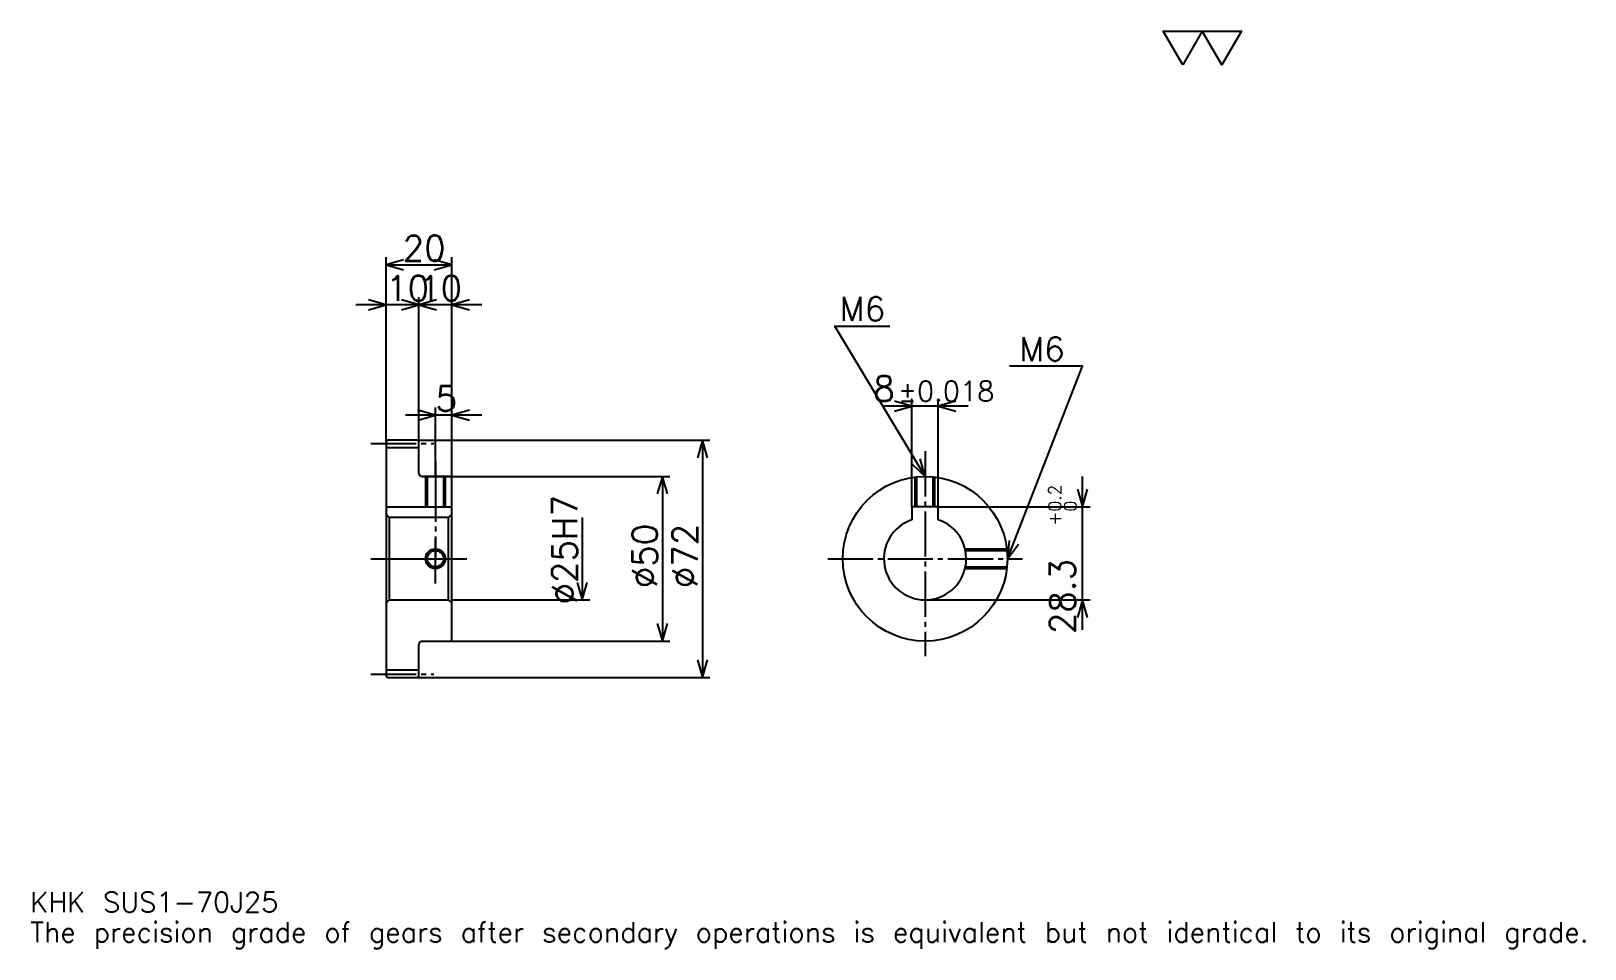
# Model space of a CAD drawing. Extents: x 15 to 487, y 6 to 284.
import ezdxf

# ---------------------------------------------------------------- set-up
doc = ezdxf.new("R2010")
doc.units = 0
doc.linetypes.add('DASHDOT', pattern=[18.260869, 13.695652, -1.521739, 1.521739, -1.521739])
doc.layers.get('0').update_dxf_attribs({"linetype": 'CONTINUOUS'})
doc.layers.add('DASHDOT', color=6, linetype='DASHDOT')
doc.styles.add('KANJI', font='TXT', dxfattribs={"bigfont": 'BIGFONT'})

msp = doc.modelspace()

# ---------------------------------------------------------------- linework, layer by layer
at = {"color": 5}
for p, q in [((123.260864, 160.021744), (123.260864, 215.565216)), ((123.260864, 213.282608), (143.260864, 213.282608)), ((143.260864, 160.021744), (143.260864, 215.565216)), ((133.260864, 160.021744), (133.260864, 203.391312)), ((142.391296, 201.108704), (114.130432, 201.108704)), ((152.391296, 201.108704), (124.130432, 201.108704)), ((138.260864, 160.021744), (138.260864, 169.913055)), ((300.086945, 170.326096), (273.82608, 170.326096)), ((282.956512, 139.821747), (282.956512, 172.608704)), ((290.956512, 139.821747), (290.956512, 172.608704)), ((152.391296, 167.630432), (129.130432, 167.630432)), ((123.260864, 159.521744), (123.260864, 160.021744)), ((132.760864, 160.021744), (143.260864, 160.021744)), ((133.260864, 159.521744), (133.260864, 160.021744)), ((138.260864, 149.021744), (138.260864, 160.021744)), ((138.260864, 149.021744), (138.260864, 160.021744)), ((143.260864, 160.021744), (221.630432, 160.021744)), ((143.260864, 148.521744), (143.260864, 160.021744)), ((219.347824, 160.021744), (219.347824, 88.021744)), ((134.260864, 149.021744), (143.260864, 149.021744)), ((143.260864, 149.021744), (209.456512, 149.021744)), ((207.173904, 149.021744), (207.173904, 99.021744)), ((334.782593, 102.391312), (334.782593, 148.952179)), ((290.956512, 139.821747), (337.065186, 139.821747)), ((182.82608, 136.521744), (182.82608, 111.521744)), ((143.260864, 111.521744), (185.108688, 111.521744)), ((286.956512, 111.521744), (337.065186, 111.521744)), ((134.260864, 99.021744), (143.260864, 99.021744)), ((143.260864, 99.021744), (209.456512, 99.021744)), ((132.760864, 88.021744), (143.260864, 88.021744)), ((143.260864, 88.021744), (221.630432, 88.021744))]:
    msp.add_line(p, q, dxfattribs=at)
at = {"color": 4}
for p, q in [((123.260864, 157.771744), (133.260864, 157.771744)), ((123.260864, 139.821747), (143.260864, 139.821747)), ((142.260864, 136.521744), (143.260864, 137.521744)), ((124.260864, 136.521744), (124.260864, 111.521744)), ((142.260864, 111.521744), (143.260864, 110.521744)), ((123.260864, 90.271744), (133.260864, 90.271744))]:
    msp.add_line(p, q, dxfattribs=at)
at = {"color": 7}
msp.add_lwpolyline([(365.217377, 273.913055), (359.282593, 284.200012), (383.021729, 284.200012), (377.086945, 273.913055), (371.152161, 284.200012), (365.217377, 273.913055)], dxfattribs=at)
at = {"color": 5}
for points in [[(128.586945, 214.804352), (123.260864, 213.282608), (128.586945, 211.760864)], [(137.934784, 211.760864), (143.260864, 213.282608), (137.934784, 214.804352)], [(117.934776, 199.586975), (123.260864, 201.108704), (117.934776, 202.630432)], [(127.934776, 199.586975), (133.260864, 201.108704), (127.934776, 202.630432)], [(138.586945, 202.630432), (133.260864, 201.108704), (138.586945, 199.586975)], [(148.586945, 202.630432), (143.260864, 201.108704), (148.586945, 199.586975)], [(286.956512, 149.021744), (259.565216, 194.67392), (276.304321, 194.67392)], [(311.956512, 124.021744), (334.782593, 182.5), (312.565247, 182.5)], [(277.630432, 168.804352), (282.956512, 170.326096), (277.630432, 171.847839)], [(296.282593, 171.847839), (290.956512, 170.326096), (296.282593, 168.804352)], [(132.934784, 166.108704), (138.260864, 167.630432), (132.934784, 169.152176)], [(148.586945, 169.152176), (143.260864, 167.630432), (148.586945, 166.108704)], [(220.869568, 154.695648), (219.347824, 160.021744), (217.82608, 154.695648)], [(282.911377, 152.805893), (286.956512, 149.021744), (285.521149, 154.37175)], [(208.695648, 143.695648), (207.173904, 149.021744), (205.652161, 143.695648)], [(333.260864, 145.147827), (334.782593, 139.821747), (336.304321, 145.147827)], [(312.475586, 129.536591), (311.956512, 124.021744), (315.31073, 128.429932)], [(181.304337, 116.847832), (182.82608, 111.521744), (184.347824, 116.847832)], [(336.304321, 106.195656), (334.782593, 111.521744), (333.260864, 106.195656)], [(205.652161, 104.347832), (207.173904, 99.021744), (208.695648, 104.347832)], [(217.82608, 93.347832), (219.347824, 88.021744), (220.869568, 93.347832)]]:
    msp.add_lwpolyline(points, dxfattribs=at)
at = {"color": 4}
for points in [[(133.260864, 150.021744), (133.260864, 159.521744), (132.760864, 160.021744), (123.760864, 160.021744), (123.260864, 159.521744), (123.260864, 110.521744)], [(134.260864, 99.021744), (142.760864, 99.021744), (143.260864, 99.521744), (143.260864, 148.521744), (142.760864, 149.021744), (134.260864, 149.021744)], [(135.260864, 149.021744), (135.260864, 139.821747)], [(135.800858, 149.021744), (135.800858, 139.821747)], [(140.720856, 149.021744), (140.720856, 139.821747)], [(141.260864, 149.021744), (141.260864, 139.821747)], [(283.956512, 139.821747), (283.956512, 148.841095)], [(284.496521, 139.821747), (284.496521, 148.900421)], [(289.416504, 139.821747), (289.416504, 148.900421)], [(289.956512, 139.821747), (289.956512, 148.841095)], [(123.260864, 110.521744), (124.260864, 111.521744), (142.260864, 111.521744), (142.260864, 136.521744), (124.260864, 136.521744), (123.260864, 137.521744)], [(290.956512, 135.864456), (290.956512, 139.821747), (282.956512, 139.821747), (282.956512, 135.864456)], [(299.091187, 127.021744), (311.775879, 127.021744)], [(299.212036, 126.481743), (311.835205, 126.481743)], [(299.091187, 121.021744), (311.775879, 121.021744)], [(299.212036, 121.561745), (311.835205, 121.561745)], [(123.260864, 110.521744), (123.260864, 88.521744), (123.760864, 88.021744), (132.760864, 88.021744), (133.260864, 88.521744), (133.260864, 98.021744)]]:
    msp.add_lwpolyline(points, dxfattribs=at)
for centre, radius in [((286.956512, 124.021744), 25), ((138.260864, 124.021744), 2.46)]:
    msp.add_circle(centre, radius, dxfattribs=at)
at = {"color": 7}
msp.add_circle((138.260864, 124.021744), 3, dxfattribs=at)
at = {"color": 4}
for centre, radius, start, end in [((134.260864, 150.021744), 1, 180, 270), ((286.956512, 124.021744), 12.5, 108.66292518, 71.33707482), ((134.260864, 98.021744), 1, 90, 180)]:
    msp.add_arc(centre, radius, start, end, dxfattribs=at)
at = {"layer": 'DASHDOT', "color": 7}
for p, q in [((118.695648, 159.021744), (137.82608, 159.021744)), ((286.956512, 156.630432), (286.956512, 94.456528)), ((138.260864, 149.021744), (138.260864, 124.021744)), ((118.695648, 124.021744), (147.82608, 124.021744)), ((257.391296, 124.021744), (316.521729, 124.021744)), ((118.695648, 89.021744), (137.82608, 89.021744))]:
    msp.add_line(p, q, dxfattribs=at)
for points in [[(138.260864, 153.58696), (138.260864, 135.256531)], [(138.260864, 116.456528), (138.260864, 131.58696)], [(130.695648, 124.021744), (145.82608, 124.021744)]]:
    msp.add_lwpolyline(points, dxfattribs=at)

# ---------------------------------------------------------------- texts
at = {"color": 7, "style": 'KANJI'}
for s, height, p in [('20', 7.608696, (128.315216, 214.5)), ('10', 7.608696, (123.315208, 202.326096)), ('10', 7.608696, (133.315216, 202.326096)), ('M6', 7.304348, (261.086945, 196.195648)), ('M6', 7.304348, (315.608704, 184.021744)), ('8', 7.608696, (271.250671, 171.847839)), ('5', 7.608696, (138.28804, 168.847839)), ('%%p0.018', 6.086957, (278.782349, 171.847839)), ('KHK SUS1-70J25', 6.086957, (15.217391, 16.73913)), ('The precision grade of gears after secondary operations is equivalent but not identical to its original grade.', 6.086957, (15.217391, 7.608696))]:
    msp.add_text(s, height=height, dxfattribs=at).set_placement(p)
for s, height, p in [('%%c25H7', 7.608696, (181.304337, 110.135872)), ('0.2', 3.804348, (328.239136, 138.340942)), ('+', 3.804348, (328.239136, 134.080078)), ('0', 3.804348, (332.956512, 138.340942)), ('%%c50', 7.608696, (205.652161, 115.081528)), ('%%c72', 7.608696, (217.82608, 115.081528)), ('28.3', 7.608696, (332.5, 101.146622))]:
    msp.add_text(s, height=height, rotation=90, dxfattribs=at).set_placement(p)

doc.saveas('drawing.dxf')
